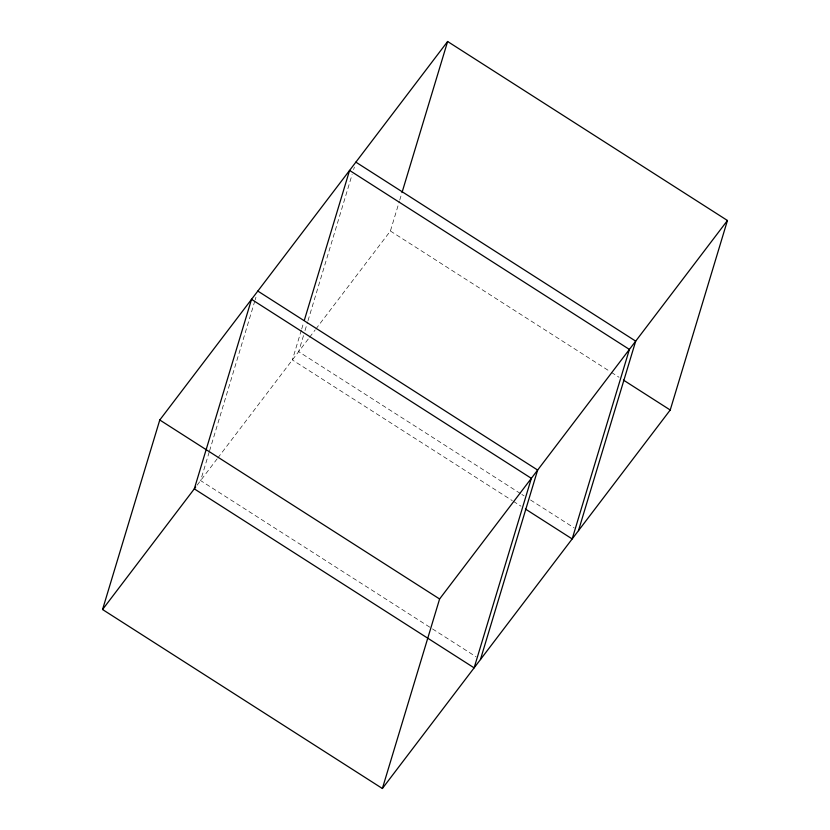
<?xml version="1.0" encoding="UTF-8"?>
<svg xmlns="http://www.w3.org/2000/svg" width="830" height="830" viewBox="0 0 830 830"><rect width="100%" height="100%" fill="white"/><g stroke="black" fill="none" stroke-linecap="round" stroke-linejoin="round"><path stroke-width="0.62" stroke-dasharray="4.15 3.11" d="M209.202 452.091L200.601 480.58L431.434 628.237M209.575 450.856L254.831 300.979M255.204 299.734L255.951 297.254M301.332 330.216L292.357 359.94L512.297 500.625M301.705 328.971L303.573 322.777M303.51 335.559L298.644 351.661L520.763 493.746M305.004 330.61L307.629 321.936M308.003 320.691L352.127 174.528M353.622 169.579L354.369 167.1M315.888 328.991L390.401 231.02L399.375 201.296M399.749 200.051L401.616 193.857M197.104 485.187L217.066 458.938M217.854 457.911L308.833 338.277M309.611 337.239L315.099 330.029M390.401 231.02L610.341 371.705M611.43 372.4L619.045 377.276M521.852 494.441L524.031 495.832M530.567 500.013L574.121 527.87M513.386 501.33L521.001 506.207M432.523 628.933L476.078 656.789"/><path stroke-width="1.25" d="M102.557 609.511L159.775 419.99L447.619 41.5L727.443 220.49L670.225 410.01L382.381 788.5L102.557 609.511L195.704 487.023M304.32 320.307L349.575 170.42L629.399 349.42L572.181 538.94L525.359 508.987M401.99 192.622L447.619 41.5M382.381 788.5L439.599 598.98L727.443 220.49M480.425 659.58L537.643 470.06L257.819 291.06M578.468 530.661L635.697 341.14L355.873 162.141M623.403 380.067L670.225 410.01M159.775 419.99L439.599 598.98M251.532 299.339L194.303 488.86L474.127 667.86L531.356 478.339L251.532 299.339"/></g></svg>
